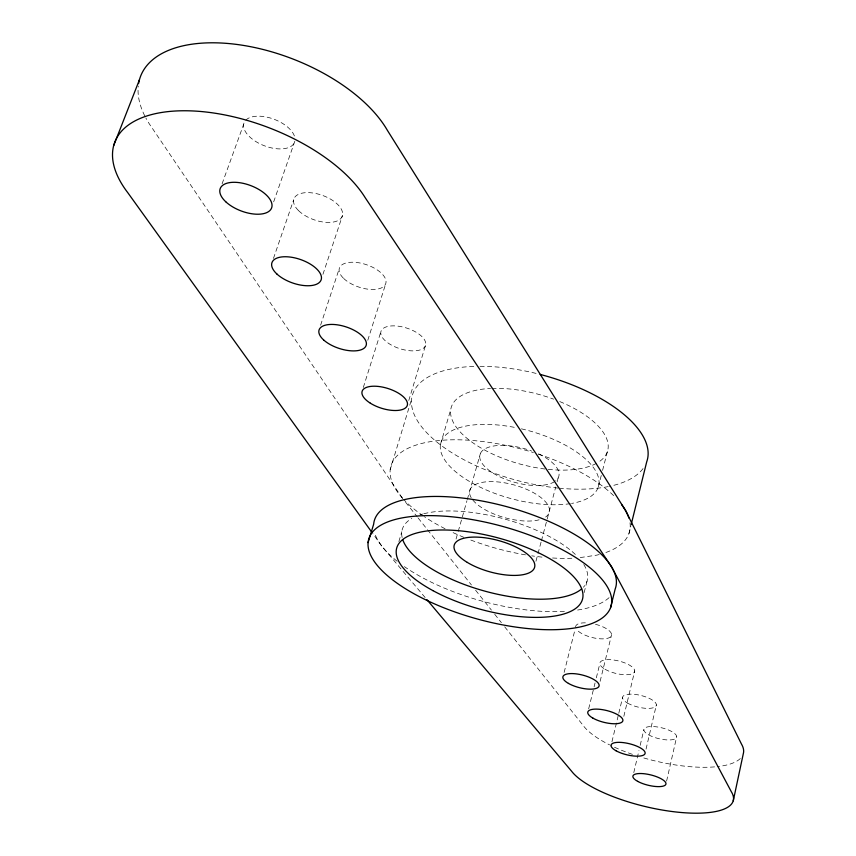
<?xml version="1.0" encoding="UTF-8"?>
<svg xmlns="http://www.w3.org/2000/svg" width="856" height="856" viewBox="0 0 856 856"><rect width="100%" height="100%" fill="white"/><g stroke="black" fill="none" stroke-linecap="round" stroke-linejoin="round"><path stroke-width="0.64" stroke-dasharray="4.28 3.21" d="M666.599 781.1L676.679 736.791M646.055 749.086L656.359 704.895M633.782 772.615L638.961 750.552M640.181 745.351L643.84 729.772M611.944 741.745L618.481 714.567M618.792 713.273L622.537 697.736M623.831 716.344L634.713 670.901M628.925 533.609L630.829 525.926M588.66 708.854L593.775 688.171M594.096 686.876L595.048 682.992M596.332 677.824L599.842 663.603M600.11 681.355L611.612 634.628M584.134 592.598L586.981 581.374M564.136 672.42L574.975 629.77M598.344 486.871L601.276 475.455M602.581 470.383L607.471 451.347M535.963 561.226L537.664 554.838M538.007 553.565L541.078 542.062M541.409 540.778L555.737 486.989M557.106 481.853L558.123 478.012M456.055 539.013L457.874 532.635M458.238 531.362L466.948 500.76M467.312 499.487L480.419 453.434M440.412 444.639L450.748 409.489M398.875 541.57L401.796 531.715M390.186 469.698L411.629 399.035M408.772 400.512L425.464 345.589A23.358 10.861 17.5 0 0 395.344 325.911A23.358 10.861 17.5 0 0 388.966 343.62A23.358 10.861 17.5 0 0 425.464 345.589M363.308 387.479L380.984 331.358M367.78 340.26L385.81 283.454M320.615 325.205L339.276 268.484M322.937 274.327L342.464 215.552M273.46 258.437L293.683 199.769M273.663 201.856L294.892 141.047A27.05 14.113 21.1 0 1 263.488 145.424A27.05 14.113 21.1 0 1 245.094 120.953M222.089 183.805L243.65 124.345M580.207 557.577L596.675 555.148A123.756 51.189 15.4 0 0 599.435 554.474M425.143 597.552L382.076 546.481L372.724 533.47M402.331 498.106L152.529 128.593A135.794 71.048 21.2 0 1 145.873 118.032M405.658 502.301L417.311 516.949M418.145 517.998L471.421 584.969M475.583 590.201L491.398 610.082M494.725 614.266L501.381 622.644M504.708 626.827L582.957 725.192A84.134 28.034 13.5 0 0 609.59 744.87M521.4 428.835A81.802 35.085 15.4 0 1 594.385 468.928A81.802 35.085 15.4 0 1 571.53 503.446M570.289 503.649A81.802 35.085 15.4 0 1 445.527 461.106A81.802 35.085 15.4 0 1 516.318 427.733M538.627 453.915A40.885 17.527 15.4 0 1 555.683 480.815M554.57 481.628A40.885 17.527 15.4 0 1 503.093 478.29A40.885 17.527 15.4 0 1 482.335 450.791A40.885 17.527 15.4 0 1 531.373 450.887M643.038 468.596A121.841 54.174 15.4 0 1 609.504 486.326M608.231 486.583A121.841 54.174 15.4 0 1 559.321 488.188M557.973 488.048A121.841 54.174 15.4 0 1 419.14 423.42A121.841 54.174 15.4 0 1 474.684 366.379M479.97 366.304A121.841 54.174 15.4 0 1 537.686 373.805M559.76 401.571A81.17 36.07 15.4 0 1 597.616 462.689M596.418 463.364A81.17 36.07 15.4 0 1 547.562 469.313M544.972 469.013A81.17 36.07 15.4 0 1 455.531 426.117A81.17 36.07 15.4 0 1 490.542 388.453M491.89 388.399A81.17 36.07 15.4 0 1 553.597 399.153M629.995 522.781A123.756 51.189 15.4 0 1 604.689 552.912M571.84 558.24A123.756 51.189 15.4 0 1 552.131 557.962M541.955 557.117A123.756 51.189 15.4 0 1 531.747 555.833M525.52 554.859A123.756 51.189 15.4 0 1 468.574 539.194M463.899 537.333A123.756 51.189 15.4 0 1 450.759 531.533M445.056 528.73A123.756 51.189 15.4 0 1 424.373 516.66M423.26 515.9A123.756 51.189 15.4 0 1 403.604 499.39M402.748 498.449A123.756 51.189 15.4 0 1 414.636 445.569A123.756 51.189 15.4 0 1 533.406 452.557M538.317 454.129A123.756 51.189 15.4 0 1 614.426 496.405M609.065 597.67A125.233 48.813 15.4 0 1 577.169 610.103M564.414 611.387A125.233 48.813 15.4 0 1 404.396 566.64M397.173 561.279A125.233 48.813 15.4 0 1 374.521 532.507M583.803 564.532A95.958 37.375 15.4 0 1 583.364 587.259M402.149 537.536A95.958 37.375 15.4 0 1 411.811 518.436M419.932 514.873A95.958 37.375 15.4 0 1 422.639 514.06M423.795 513.75A95.958 37.375 15.4 0 1 576.088 555.18M740.29 758.544A84.134 28.034 13.5 0 1 717.296 766.623M714.6 766.88A84.134 28.034 13.5 0 1 641.936 757.41M632.423 754.35A84.134 28.034 13.5 0 1 610.799 745.469M144.782 115.924A135.794 71.048 21.2 0 1 138.255 86.092M595.509 624.292A18.49 6.827 14.2 0 1 611.612 634.563A18.49 6.827 14.2 0 1 596.504 638.394A18.49 6.827 14.2 0 1 576.398 629.149M575.628 627.181A18.49 6.827 14.2 0 1 586.242 622.858M471.185 497.668A41.206 17.024 15.4 0 1 513.354 484.742A41.206 17.024 15.4 0 1 545.015 517.431M539.098 519.817A41.206 17.024 15.4 0 1 471.817 498.674M245.726 120.215A27.05 14.113 21.1 0 1 272.625 118.738A27.05 14.113 21.1 0 1 294.742 137.131M648.538 734.78A16.842 5.618 13.5 0 0 676.08 738.15A16.842 5.618 13.5 0 0 656.167 726.798A16.842 5.618 13.5 0 0 648.538 734.78M627.469 703.043A17.345 5.981 13.7 0 0 655.782 706.35A17.345 5.981 13.7 0 0 635.098 694.409A17.345 5.981 13.7 0 0 627.469 703.043M605.042 669.242A17.901 6.377 13.9 0 0 634.157 672.484A17.901 6.377 13.9 0 0 612.639 659.89A17.901 6.377 13.9 0 0 605.042 669.242M343.716 278.489A24.45 11.824 18.5 0 0 384.13 286.118A24.45 11.824 18.5 0 0 359.873 262.963A24.45 11.824 18.5 0 0 343.716 278.489M298.669 210.737A25.669 12.894 19.7 0 0 340.816 218.526A25.669 12.894 19.7 0 0 314.826 193.317A25.669 12.894 19.7 0 0 298.669 210.737"/><path stroke-width="1.28" d="M733.26 800.82L743.318 753.655A84.134 28.034 13.5 0 0 741.563 744.228L625.704 510.775L387.361 130.305A135.794 71.048 21.2 0 0 248.936 46.374A135.794 71.048 21.2 0 0 138.597 83.567M610.563 607.674A125.725 47.99 15.4 0 0 444.253 516.157A125.725 47.99 15.4 0 0 414.807 594.203A125.725 47.99 15.4 0 0 610.563 607.674L615.207 588.939A125.233 48.813 15.4 0 0 505.864 506.431A125.233 48.813 15.4 0 0 373.665 524.172L368.069 542.618M631.15 524.642L646.708 461.833A121.841 54.174 15.4 0 0 540.168 374.436M113.677 145.616L139.4 79.876M426.866 599.596L571.573 771.192A84.947 26.611 13.6 0 0 672.281 811.542A84.947 26.611 13.6 0 0 731.377 791.811L611.655 567.025L365.223 197.736A137.88 68.245 20.8 0 0 188.095 110.799A137.88 68.245 20.8 0 0 127.886 192.825L371.943 532.379M621.552 504.484A123.756 51.189 15.4 0 1 628.935 518.094M581.663 588.885A95.958 37.375 15.4 0 1 485.202 591.228A95.958 37.375 15.4 0 1 402.855 539.965M432.986 590.661A96.332 36.744 15.4 0 0 582.23 600.077A96.332 36.744 15.4 0 0 453.573 530.324A96.332 36.744 15.4 0 0 432.986 590.661M467.29 562.403A41.687 16.232 15.4 0 0 533.93 568.898A41.687 16.232 15.4 0 0 481.992 537.45A41.687 16.232 15.4 0 0 467.29 562.403M593.015 718.184A18.083 6.067 14 0 0 622.365 721.726A18.083 6.067 14 0 0 600.527 709.389A18.083 6.067 14 0 0 593.015 718.184M568.427 683.398A18.682 6.495 14.3 0 0 598.633 686.876A18.682 6.495 14.3 0 0 575.874 673.833A18.682 6.495 14.3 0 0 568.427 683.398M616.042 750.765A17.527 5.682 13.8 0 0 644.579 754.371A17.527 5.682 13.8 0 0 623.596 742.655A17.527 5.682 13.8 0 0 616.042 750.765M370.359 403.197A23.668 10.39 17.3 0 0 407.221 405.616A23.668 10.39 17.3 0 0 376.512 386.281A23.668 10.39 17.3 0 0 370.359 403.197M323.611 339.928A24.792 11.321 18.2 0 0 364.528 347.846A24.792 11.321 18.2 0 0 339.661 325.226A24.792 11.321 18.2 0 0 323.611 339.928M276.959 274.07A26.044 12.369 19.3 0 0 319.673 282.17A26.044 12.369 19.3 0 0 292.977 257.506A26.044 12.369 19.3 0 0 276.959 274.07M225.716 201.727A27.467 13.557 20.7 0 0 270.389 210.009A27.467 13.557 20.7 0 0 241.627 183.024A27.467 13.557 20.7 0 0 225.716 201.727M637.656 781.346A17.002 5.329 13.7 0 0 665.412 784.995A17.002 5.329 13.7 0 0 645.231 773.867A17.002 5.329 13.7 0 0 637.656 781.346"/></g></svg>
